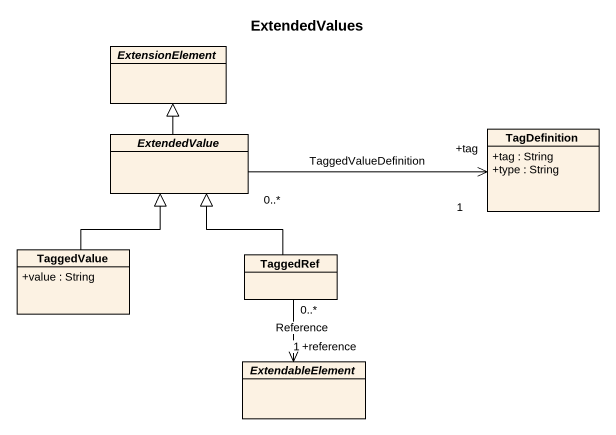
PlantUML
@startuml
title ExtendedValues
hide circle
hide empty members
skinparam classAttributeIconSize 0
abstract class ExtensionElement
abstract class ExtendedValue
class TagDefinition {
  +tag : String
  +type : String
}
class TaggedValue {
  +value : String
}
class TaggedRef
abstract class ExtendableElement
ExtendedValue -up-|> ExtensionElement
ExtendedValue "0..*" -right-> "+tag\n1" TagDefinition : TaggedValueDefinition
TaggedValue -up-|> ExtendedValue
TaggedRef -up-|> ExtendedValue
TaggedRef "0..*" --> "+reference\n1" ExtendableElement : Reference
@enduml
